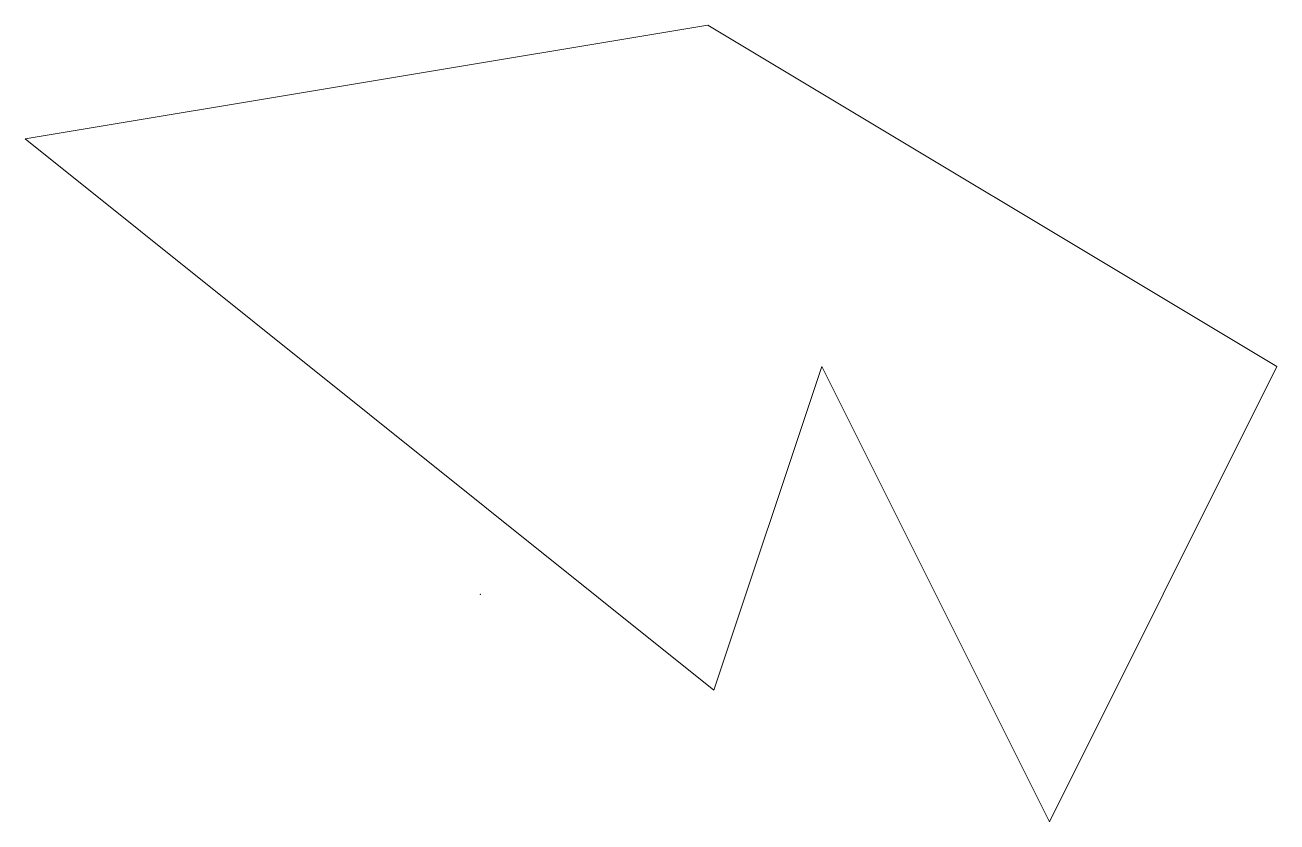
# Model space of a CAD drawing. Header units: millimetres. Extents: x -30 to 80, y 30 to 100.
import ezdxf

# ---------------------------------------------------------------- set-up
doc = ezdxf.new("R2010")
doc.units = ezdxf.units.MM
doc.layers.add('input', color=1, linetype='CONTINUOUS', lineweight=0)

msp = doc.modelspace()

# ---------------------------------------------------------------- linework, layer by layer
at = {"layer": 'input', "color": 1, "linetype": 'CONTINUOUS', "lineweight": 0}
msp.add_lwpolyline([(30.53, 41.58), (-30, 90), (30, 100), (80, 70), (60, 30), (40, 70), (30.53, 41.58)], dxfattribs=at)
at = {"layer": 'input'}
msp.add_point((10, 50), dxfattribs=at)

doc.saveas('drawing.dxf')
